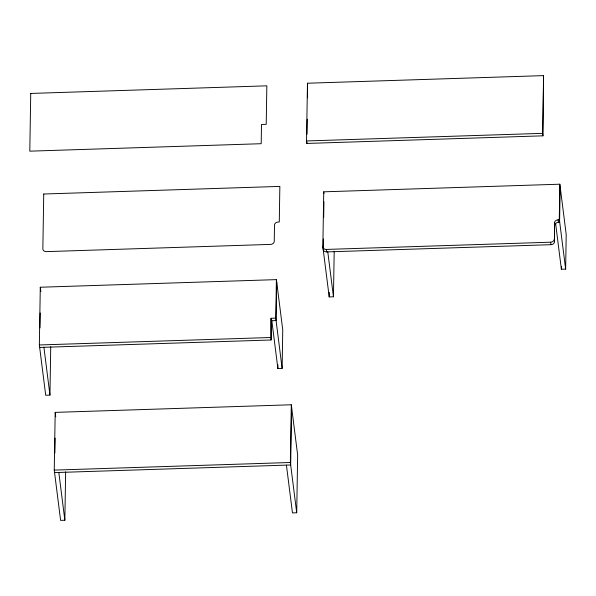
<?xml version="1.0" encoding="UTF-8"?>
<svg xmlns="http://www.w3.org/2000/svg" width="596" height="596" viewBox="0 0 596 596"><rect width="100%" height="100%" fill="white"/><g stroke="black" fill="none" stroke-linecap="round" stroke-linejoin="round"><path stroke-width="0.89" d="M50.734 346.686L49.952 395.103L45.706 395.237L39.351 344.965L40.29 287.235L276.395 279.628L282.75 329.901L282.124 368.388L277.87 368.522L271.836 320.73M39.984 327.889L40.223 312.989M40.573 291.578L40.602 289.716M65.642 471.831L64.852 520.248L60.606 520.383L54.251 470.11L55.19 412.38L291.302 404.773L297.65 455.046L296.711 512.776L292.465 512.91L286.423 465.118M54.884 453.035L55.123 438.135M55.473 416.723L55.502 414.861M39.664 347.438L271.053 339.988L271.053 318.264L275.769 318.108L282.124 368.388M271.053 339.988L271.053 318.264M275.769 318.108L276.395 279.628M276.708 282.102L276.082 320.588L271.366 320.745M277.87 368.522L277.93 364.856M296.711 512.776L290.364 462.496L291.302 404.773M291.615 407.247L290.677 464.977L54.564 472.591M306.53 140.954L307.469 83.224L543.574 75.617L542.956 135.828L306.843 143.435L306.53 140.954L542.643 133.348L542.956 135.828M306.843 143.435L306.873 141.572M307 134.122L307.238 119.222M307.588 97.811L307.469 83.224M334.192 251.244L333.455 296.793L329.201 296.927L322.853 246.655L323.74 191.815L559.845 184.201L566.2 234.481L565.641 269.116L561.387 269.25L555.584 223.299M323.33 238.907L323.166 249.135A3.554 2.876 -7.2 0 0 326.66 251.907L550.965 244.68A3.554 2.876 -7.2 0 0 554.548 241.678L554.503 222.844A3.554 2.876 -7.2 0 1 558.094 219.842L559.272 219.805L559.584 222.286L558.407 222.323A3.554 2.876 -7.2 0 0 554.816 225.318M323.673 217.533L323.933 201.724M329.201 296.927L329.275 292.278M542.643 133.348L543.574 75.617M554.548 241.678L554.503 222.844M559.272 219.805L559.845 184.201M559.584 222.286L560.165 186.682M561.387 269.25L561.432 266.516M322.853 246.655A3.554 2.876 -7.2 0 0 326.347 249.426L550.652 242.2A3.554 2.876 -7.2 0 0 554.235 239.197M39.351 344.965L270.74 337.507M54.251 470.11L290.364 462.496M559.599 221.317L565.641 269.116M558.094 219.842L558.407 222.323M550.652 242.2L550.965 244.68M323.74 191.815L323.948 193.462M327.763 251.758L333.455 296.793M326.347 249.426L326.66 251.907M40.29 287.235L40.833 291.548M55.19 412.38L55.733 416.693M43.918 347.304L49.952 395.103M58.818 472.449L64.852 520.248M30.739 93.438L29.8 151.168L261.19 143.71L261.502 124.467L266.218 124.318L266.844 85.831L30.739 93.438M43.746 194.013L42.852 248.852A3.554 2.876 -7.2 0 0 46.346 251.624L270.651 244.397A3.554 2.876 -7.2 0 0 274.242 241.402L274.51 225.042A3.554 2.876 -7.2 0 1 278.094 222.04L279.278 222.003L279.852 186.406L43.746 194.013"/></g></svg>
